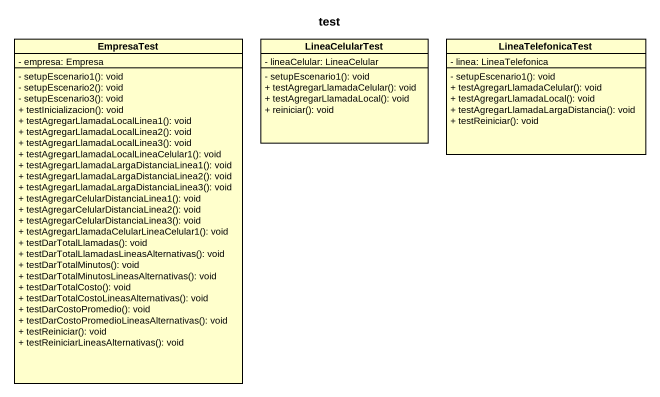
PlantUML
@startuml
title test
hide circle
hide empty members
skinparam classAttributeIconSize 0
class EmpresaTest {
  - empresa: Empresa
  - setupEscenario1(): void
  - setupEscenario2(): void
  - setupEscenario3(): void
  + testInicializacion(): void
  + testAgregarLlamadaLocalLinea1(): void
  + testAgregarLlamadaLocalLinea2(): void
  + testAgregarLlamadaLocalLinea3(): void
  + testAgregarLlamadaLocalLineaCelular1(): void
  + testAgregarLlamadaLargaDistanciaLinea1(): void
  + testAgregarLlamadaLargaDistanciaLinea2(): void
  + testAgregarLlamadaLargaDistanciaLinea3(): void
  + testAgregarCelularDistanciaLinea1(): void
  + testAgregarCelularDistanciaLinea2(): void
  + testAgregarCelularDistanciaLinea3(): void
  + testAgregarLlamadaCelularLineaCelular1(): void
  + testDarTotalLlamadas(): void
  + testDarTotalLlamadasLineasAlternativas(): void
  + testDarTotalMinutos(): void
  + testDarTotalMinutosLineasAlternativas(): void
  + testDarTotalCosto(): void
  + testDarTotalCostoLineasAlternativas(): void
  + testDarCostoPromedio(): void
  + testDarCostoPromedioLineasAlternativas(): void
  + testReiniciar(): void
  + testReiniciarLineasAlternativas(): void
}
class LineaCelularTest {
  - lineaCelular: LineaCelular
  - setupEscenario1(): void
  + testAgregarLlamadaCelular(): void
  + testAgregarLlamadaLocal(): void
  + reiniciar(): void
}
class LineaTelefonicaTest {
  - linea: LineaTelefonica
  - setupEscenario1(): void
  + testAgregarLlamadaCelular(): void
  + testAgregarLlamadaLocal(): void
  + testAgregarLlamadaLargaDistancia(): void
  + testReiniciar(): void
}
@enduml
